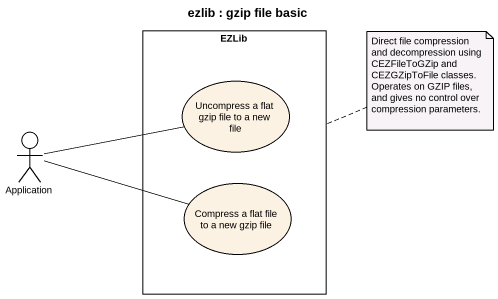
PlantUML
@startuml
title ezlib : gzip file basic
rectangle EZLib {
  usecase "Uncompress a flat gzip file to a new file" as Uncompress_a_flat_gzip_file
  usecase "Compress a flat file to a new gzip file" as Compress_a_flat_file_to_a
}
actor Application
Application -right- Uncompress_a_flat_gzip_file
Application -right- Compress_a_flat_file_to_a
note right of EZLib : Direct file compression and decompression using CEZFileToGZip and CEZGZipToFile classes. Operates on GZIP files, and gives no control over compression parameters.
@enduml
